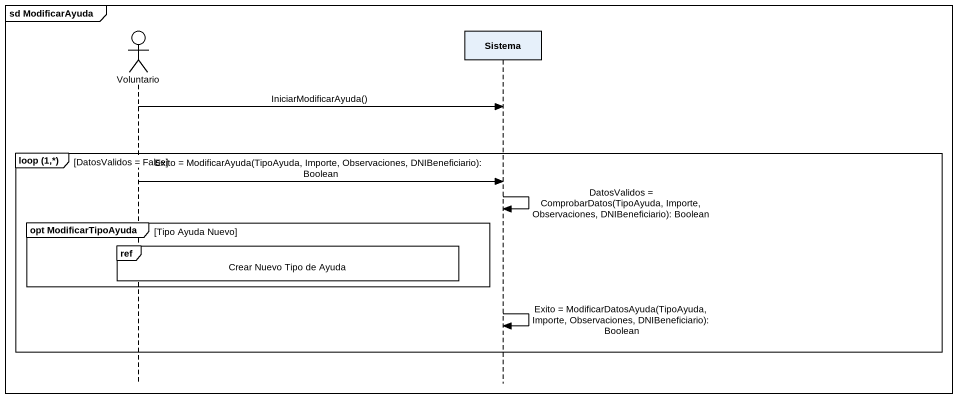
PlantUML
@startuml
mainframe sd ModificarAyuda
hide footbox
actor Voluntario
participant Sistema

Voluntario -> Sistema : IniciarModificarAyuda()
group loop (1,*) [DatosValidos = False]
  Voluntario -> Sistema : Exito = ModificarAyuda(TipoAyuda, Importe, Observaciones, DNIBeneficiario): Boolean
  Sistema -> Sistema : DatosValidos = ComprobarDatos(TipoAyuda, Importe, Observaciones, DNIBeneficiario): Boolean
  group opt ModificarTipoAyuda [Tipo Ayuda Nuevo]
    ref over Voluntario : Crear Nuevo Tipo de Ayuda
  end
  Sistema -> Sistema : Exito = ModificarDatosAyuda(TipoAyuda, Importe, Observaciones, DNIBeneficiario): Boolean
end
@enduml
